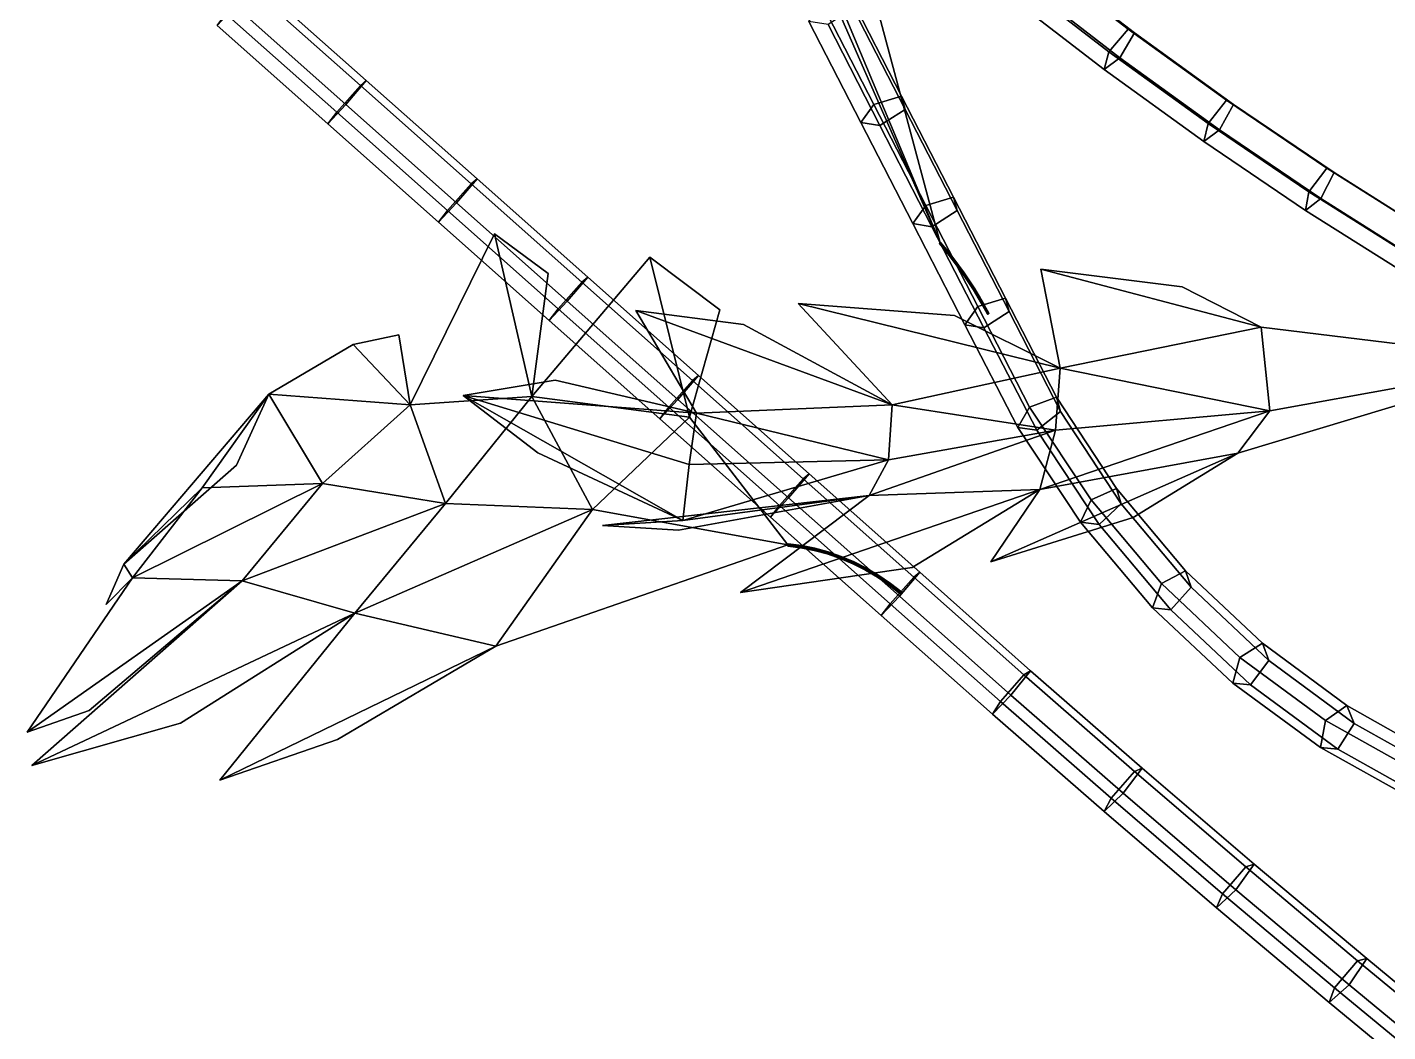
# Model space of a CAD drawing. Header units: metres. Extents: x -349 to 464, y -383 to 362.
# Drawn here: x -23.1 to 38.4, y 62.2 to 107.7 of the extents above; entities that cross this region are included whole.
import ezdxf

# ---------------------------------------------------------------- set-up
doc = ezdxf.new("R2010")
doc.units = ezdxf.units.M

msp = doc.modelspace()

# ---------------------------------------------------------------- linework, layer by layer
at = {"layer": 'Breeder_Leaf', "color": 3}
for points in [[(12.876, 110.6101, 360.038), (13.08663, 109.5391, 353.9841), (18.1819, 97.9142, 354.514)], [(12.876, 110.6101, 360.038), (18.1819, 97.9142, 354.514), (13.08663, 109.5391, 353.9841)], [(18.1819, 97.9142, 354.514), (13.08663, 109.5391, 353.9841), (14.7723, 110.6406, 347.7119)], [(18.1819, 97.9142, 354.514), (14.7723, 110.6406, 347.7119), (13.08663, 109.5391, 353.9841)], [(-0.2896, 90.9743, -73.09863), (-1.9783, 98.3284, -89.8419), (-5.7895, 90.6021, -80.5426)], [(-0.2896, 90.9743, -73.09863), (-5.7895, 90.6021, -80.5426), (-1.9783, 98.3284, -89.8419)], [(-0.2896, 90.9743, -73.09863), (0.455, 96.535, -80.9395), (-1.9783, 98.3284, -89.8419)], [(-0.2896, 90.9743, -73.09863), (-1.9783, 98.3284, -89.8419), (0.455, 96.535, -80.9395)], [(6.8479, 90.03515, -64.8124), (5.05104, 97.2744, -78.4489), (-0.2896, 90.9743, -73.09863)], [(6.8479, 90.03515, -64.8124), (-0.2896, 90.9743, -73.09863), (5.05104, 97.2744, -78.4489)], [(6.8479, 90.03515, -64.8124), (8.2235, 94.8886, -71.5827), (5.05104, 97.2744, -78.4489)], [(6.8479, 90.03515, -64.8124), (5.05104, 97.2744, -78.4489), (8.2235, 94.8886, -71.5827)], [(23.6191, 92.2538, 306.064), (22.7381, 96.7244, 298.9818), (32.7031, 94.1133, 307.3893)], [(23.6191, 92.2538, 306.064), (32.7031, 94.1133, 307.3893), (22.7381, 96.7244, 298.9818)], [(22.7381, 96.7244, 298.9818), (29.1267, 95.9257, 301.4433), (32.7031, 94.1133, 307.3893)], [(22.7381, 96.7244, 298.9818), (32.7031, 94.1133, 307.3893), (29.1267, 95.9257, 301.4433)], [(7.1611, 90.2246, 304.7017), (4.4157, 94.8658, 299.7938), (16.01425, 90.6005, 305.2382)], [(7.1611, 90.2246, 304.7017), (16.01425, 90.6005, 305.2382), (4.4157, 94.8658, 299.7938)], [(4.4157, 94.8658, 299.7938), (9.2829, 94.235, 300.4357), (16.01425, 90.6005, 305.2382)], [(4.4157, 94.8658, 299.7938), (16.01425, 90.6005, 305.2382), (9.2829, 94.235, 300.4357)], [(16.01425, 90.6005, 305.2382), (11.7635, 95.1712, 296.3764), (23.6191, 92.2538, 306.064)], [(16.01425, 90.6005, 305.2382), (23.6191, 92.2538, 306.064), (11.7635, 95.1712, 296.3764)], [(11.7635, 95.1712, 296.3764), (18.8342, 94.629, 299.7904), (23.6191, 92.2538, 306.064)], [(11.7635, 95.1712, 296.3764), (23.6191, 92.2538, 306.064), (18.8342, 94.629, 299.7904)], [(-5.7895, 90.6021, -80.5426), (-6.301, 93.7646, -91.4552), (-8.3694, 93.3205, -94.9217)], [(-5.7895, 90.6021, -80.5426), (-8.3694, 93.3205, -94.9217), (-6.301, 93.7646, -91.4552)], [(33.09281, 90.3256, 312.7648), (23.6191, 92.2538, 306.064), (32.7031, 94.1133, 307.3893)], [(33.09281, 90.3256, 312.7648), (32.7031, 94.1133, 307.3893), (23.6191, 92.2538, 306.064)], [(45.4265, 92.5504, 314.8408), (33.09281, 90.3256, 312.7648), (32.7031, 94.1133, 307.3893)], [(45.4265, 92.5504, 314.8408), (32.7031, 94.1133, 307.3893), (33.09281, 90.3256, 312.7648)], [(-5.7895, 90.6021, -80.5426), (-8.3694, 93.3205, -94.9217), (-12.1769, 91.08451, -88.4905)], [(-5.7895, 90.6021, -80.5426), (-12.1769, 91.08451, -88.4905), (-8.3694, 93.3205, -94.9217)], [(31.6489, 88.4083, 318.4288), (33.09281, 90.3256, 312.7648), (45.4265, 92.5504, 314.8408)], [(31.6489, 88.4083, 318.4288), (45.4265, 92.5504, 314.8408), (33.09281, 90.3256, 312.7648)], [(-3.3982, 91.01622, 309.1339), (0.7777, 91.704, 306.1145), (7.1611, 90.2246, 304.7017)], [(-3.3982, 91.01622, 309.1339), (7.1611, 90.2246, 304.7017), (0.7777, 91.704, 306.1145)], [(23.4024, 89.456, 311.1385), (16.01425, 90.6005, 305.2382), (23.6191, 92.2538, 306.064)], [(23.4024, 89.456, 311.1385), (23.6191, 92.2538, 306.064), (16.01425, 90.6005, 305.2382)], [(33.09281, 90.3256, 312.7648), (23.4024, 89.456, 311.1385), (23.6191, 92.2538, 306.064)], [(33.09281, 90.3256, 312.7648), (23.6191, 92.2538, 306.064), (23.4024, 89.456, 311.1385)], [(-12.1769, 91.08451, -88.4905), (-18.735, 83.3901, -98.2379), (-15.2005, 86.8391, -86.7126)], [(-12.1769, 91.08451, -88.4905), (-15.2005, 86.8391, -86.7126), (-18.735, 83.3901, -98.2379)], [(-12.1769, 91.08451, -88.4905), (-13.637, 87.8636, -96.25), (-18.735, 83.3901, -98.2379)], [(-12.1769, 91.08451, -88.4905), (-18.735, 83.3901, -98.2379), (-13.637, 87.8636, -96.25)], [(-12.1769, 91.08451, -88.4905), (-15.2005, 86.8391, -86.7126), (-9.7517, 87.04589, -77.5655)], [(-12.1769, 91.08451, -88.4905), (-9.7517, 87.04589, -77.5655), (-15.2005, 86.8391, -86.7126)], [(-5.7895, 90.6021, -80.5426), (-12.1769, 91.08451, -88.4905), (-9.7517, 87.04589, -77.5655)], [(-5.7895, 90.6021, -80.5426), (-9.7517, 87.04589, -77.5655), (-12.1769, 91.08451, -88.4905)], [(-5.7895, 90.6021, -80.5426), (-9.7517, 87.04589, -77.5655), (-4.1959, 86.1368, -70.3643)], [(-5.7895, 90.6021, -80.5426), (-4.1959, 86.1368, -70.3643), (-9.7517, 87.04589, -77.5655)], [(-0.2896, 90.9743, -73.09863), (-5.7895, 90.6021, -80.5426), (-4.1959, 86.1368, -70.3643)], [(-0.2896, 90.9743, -73.09863), (-4.1959, 86.1368, -70.3643), (-5.7895, 90.6021, -80.5426)], [(-0.2896, 90.9743, -73.09863), (-4.1959, 86.1368, -70.3643), (2.4533, 85.8587, -60.9081)], [(-0.2896, 90.9743, -73.09863), (2.4533, 85.8587, -60.9081), (-4.1959, 86.1368, -70.3643)], [(6.5466, 85.3667, 312.6988), (-3.3982, 91.01622, 309.1339), (6.8245, 87.8922, 308.7473)], [(6.5466, 85.3667, 312.6988), (6.8245, 87.8922, 308.7473), (-3.3982, 91.01622, 309.1339)], [(6.5466, 85.3667, 312.6988), (-0.0174, 88.4227, 313.3997), (-3.3982, 91.01622, 309.1339)], [(6.5466, 85.3667, 312.6988), (-3.3982, 91.01622, 309.1339), (-0.0174, 88.4227, 313.3997)], [(6.8245, 87.8922, 308.7473), (-3.3982, 91.01622, 309.1339), (7.1611, 90.2246, 304.7017)], [(6.8245, 87.8922, 308.7473), (7.1611, 90.2246, 304.7017), (-3.3982, 91.01622, 309.1339)], [(6.8479, 90.03515, -64.8124), (-0.2896, 90.9743, -73.09863), (2.4533, 85.8587, -60.9081)], [(6.8479, 90.03515, -64.8124), (2.4533, 85.8587, -60.9081), (-0.2896, 90.9743, -73.09863)], [(15.8539, 88.1084, 309.7213), (7.1611, 90.2246, 304.7017), (16.01425, 90.6005, 305.2382)], [(15.8539, 88.1084, 309.7213), (16.01425, 90.6005, 305.2382), (7.1611, 90.2246, 304.7017)], [(23.4024, 89.456, 311.1385), (15.8539, 88.1084, 309.7213), (16.01425, 90.6005, 305.2382)], [(23.4024, 89.456, 311.1385), (16.01425, 90.6005, 305.2382), (15.8539, 88.1084, 309.7213)], [(6.8479, 90.03515, -64.8124), (2.4533, 85.8587, -60.9081), (11.2961, 84.2608, -49.03341)], [(6.8479, 90.03515, -64.8124), (11.2961, 84.2608, -49.03341), (2.4533, 85.8587, -60.9081)], [(15.8539, 88.1084, 309.7213), (6.8245, 87.8922, 308.7473), (7.1611, 90.2246, 304.7017)], [(15.8539, 88.1084, 309.7213), (7.1611, 90.2246, 304.7017), (6.8245, 87.8922, 308.7473)], [(31.6489, 88.4083, 318.4288), (22.6989, 86.7632, 316.2208), (33.09281, 90.3256, 312.7648)], [(31.6489, 88.4083, 318.4288), (33.09281, 90.3256, 312.7648), (22.6989, 86.7632, 316.2208)], [(22.6989, 86.7632, 316.2208), (23.4024, 89.456, 311.1385), (33.09281, 90.3256, 312.7648)], [(22.6989, 86.7632, 316.2208), (33.09281, 90.3256, 312.7648), (23.4024, 89.456, 311.1385)], [(22.6989, 86.7632, 316.2208), (14.9721, 86.4935, 314.5889), (23.4024, 89.456, 311.1385)], [(22.6989, 86.7632, 316.2208), (23.4024, 89.456, 311.1385), (14.9721, 86.4935, 314.5889)], [(14.9721, 86.4935, 314.5889), (15.8539, 88.1084, 309.7213), (23.4024, 89.456, 311.1385)], [(14.9721, 86.4935, 314.5889), (23.4024, 89.456, 311.1385), (15.8539, 88.1084, 309.7213)], [(14.9721, 86.4935, 314.5889), (6.5466, 85.3667, 312.6988), (15.8539, 88.1084, 309.7213)], [(14.9721, 86.4935, 314.5889), (15.8539, 88.1084, 309.7213), (6.5466, 85.3667, 312.6988)], [(6.5466, 85.3667, 312.6988), (6.8245, 87.8922, 308.7473), (15.8539, 88.1084, 309.7213)], [(6.5466, 85.3667, 312.6988), (15.8539, 88.1084, 309.7213), (6.8245, 87.8922, 308.7473)], [(31.6489, 88.4083, 318.4288), (20.4836, 83.502, 323.6324), (22.6989, 86.7632, 316.2208)], [(31.6489, 88.4083, 318.4288), (22.6989, 86.7632, 316.2208), (20.4836, 83.502, 323.6324)], [(31.6489, 88.4083, 318.4288), (26.9175, 85.5024, 323.0163), (20.4836, 83.502, 323.6324)], [(31.6489, 88.4083, 318.4288), (20.4836, 83.502, 323.6324), (26.9175, 85.5024, 323.0163)], [(-15.2005, 86.8391, -86.7126), (-18.735, 83.3901, -98.2379), (-18.3554, 82.7753, -84.801)], [(-15.2005, 86.8391, -86.7126), (-18.3554, 82.7753, -84.801), (-18.735, 83.3901, -98.2379)], [(-9.7517, 87.04589, -77.5655), (-18.3554, 82.7753, -84.801), (-13.3822, 82.6435, -75.661)], [(-9.7517, 87.04589, -77.5655), (-13.3822, 82.6435, -75.661), (-18.3554, 82.7753, -84.801)], [(-9.7517, 87.04589, -77.5655), (-15.2005, 86.8391, -86.7126), (-18.3554, 82.7753, -84.801)], [(-9.7517, 87.04589, -77.5655), (-18.3554, 82.7753, -84.801), (-15.2005, 86.8391, -86.7126)], [(-4.1959, 86.1368, -70.3643), (-9.7517, 87.04589, -77.5655), (-13.3822, 82.6435, -75.661)], [(-4.1959, 86.1368, -70.3643), (-13.3822, 82.6435, -75.661), (-9.7517, 87.04589, -77.5655)], [(14.9721, 86.4935, 314.5889), (2.9189, 85.1405, 318.2734), (6.5466, 85.3667, 312.6988)], [(14.9721, 86.4935, 314.5889), (6.5466, 85.3667, 312.6988), (2.9189, 85.1405, 318.2734)], [(14.9721, 86.4935, 314.5889), (6.3448, 84.9266, 318.7416), (2.9189, 85.1405, 318.2734)], [(14.9721, 86.4935, 314.5889), (2.9189, 85.1405, 318.2734), (6.3448, 84.9266, 318.7416)], [(22.6989, 86.7632, 316.2208), (9.1612, 82.1098, 322.5865), (14.9721, 86.4935, 314.5889)], [(22.6989, 86.7632, 316.2208), (14.9721, 86.4935, 314.5889), (9.1612, 82.1098, 322.5865)], [(22.6989, 86.7632, 316.2208), (16.9186, 83.2404, 320.8925), (9.1612, 82.1098, 322.5865)], [(22.6989, 86.7632, 316.2208), (9.1612, 82.1098, 322.5865), (16.9186, 83.2404, 320.8925)], [(-4.1959, 86.1368, -70.3643), (-13.3822, 82.6435, -75.661), (-8.2958, 81.1799, -68.1676)], [(-4.1959, 86.1368, -70.3643), (-8.2958, 81.1799, -68.1676), (-13.3822, 82.6435, -75.661)], [(2.4533, 85.8587, -60.9081), (-4.1959, 86.1368, -70.3643), (-8.2958, 81.1799, -68.1676)], [(2.4533, 85.8587, -60.9081), (-8.2958, 81.1799, -68.1676), (-4.1959, 86.1368, -70.3643)], [(2.4533, 85.8587, -60.9081), (-8.2958, 81.1799, -68.1676), (-1.9155, 79.6829, -59.3581)], [(2.4533, 85.8587, -60.9081), (-1.9155, 79.6829, -59.3581), (-8.2958, 81.1799, -68.1676)], [(11.2961, 84.2608, -49.03341), (2.4533, 85.8587, -60.9081), (-1.9155, 79.6829, -59.3581)], [(11.2961, 84.2608, -49.03341), (-1.9155, 79.6829, -59.3581), (2.4533, 85.8587, -60.9081)], [(-18.735, 83.3901, -98.2379), (-19.5335, 81.572, -92.4761), (-18.3554, 82.7753, -84.801)], [(-18.735, 83.3901, -98.2379), (-18.3554, 82.7753, -84.801), (-19.5335, 81.572, -92.4761)], [(-18.3554, 82.7753, -84.801), (-23.1107, 75.7931, -86.1019), (-13.3822, 82.6435, -75.661)], [(-18.3554, 82.7753, -84.801), (-13.3822, 82.6435, -75.661), (-23.1107, 75.7931, -86.1019)], [(-23.1107, 75.7931, -86.1019), (-20.305, 76.7801, -81.12), (-13.3822, 82.6435, -75.661)], [(-23.1107, 75.7931, -86.1019), (-13.3822, 82.6435, -75.661), (-20.305, 76.7801, -81.12)], [(-13.3822, 82.6435, -75.661), (-22.8979, 74.2901, -76.7178), (-8.2958, 81.1799, -68.1676)], [(-13.3822, 82.6435, -75.661), (-8.2958, 81.1799, -68.1676), (-22.8979, 74.2901, -76.7178)], [(-22.8979, 74.2901, -76.7178), (-16.1833, 76.2067, -70.688), (-8.2958, 81.1799, -68.1676)], [(-22.8979, 74.2901, -76.7178), (-8.2958, 81.1799, -68.1676), (-16.1833, 76.2067, -70.688)], [(-8.2958, 81.1799, -68.1676), (-14.4041, 73.6187, -66.4442), (-1.9155, 79.6829, -59.3581)], [(-8.2958, 81.1799, -68.1676), (-1.9155, 79.6829, -59.3581), (-14.4041, 73.6187, -66.4442)], [(-14.4041, 73.6187, -66.4442), (-9.07168, 75.4687, -60.6624), (-1.9155, 79.6829, -59.3581)], [(-14.4041, 73.6187, -66.4442), (-1.9155, 79.6829, -59.3581), (-9.07168, 75.4687, -60.6624)]]:
    msp.add_3dface(points, dxfattribs=at)
at = {"layer": 'Breeder_Petiole', "color": 3}
for points in [[(25.8205, 106.5544, 308.728), (21.4239, 109.9495, 307.4059), (22.3191, 110.9622, 307.0301), (26.6888, 107.587, 308.3435)], [(26.9818, 107.409, 307.0072), (22.5952, 110.7974, 305.6885), (21.8881, 109.7042, 305.2323), (26.3114, 106.2883, 306.5627)], [(26.6888, 107.587, 308.3435), (22.3191, 110.9622, 307.0301), (22.5952, 110.7974, 305.6885), (26.9818, 107.409, 307.0072)], [(-7.7723, 105.2564, -49.4763), (-12.78, 109.7029, -49.6932), (-13.7064, 108.6195, -50.5131), (-8.6988, 104.173, -50.2963)], [(-8.04013, 105.0318, -47.8974), (-13.04781, 109.4783, -48.1142), (-12.78, 109.7029, -49.6932), (-7.7723, 105.2564, -49.4763)], [(25.5977, 105.7631, 307.6201), (21.1684, 109.1831, 306.2876), (21.4239, 109.9495, 307.4059), (25.8205, 106.5544, 308.728)], [(26.3114, 106.2883, 306.5627), (21.8881, 109.7042, 305.2323), (21.1684, 109.1831, 306.2876), (25.5977, 105.7631, 307.6201)], [(-9.1121, 103.8326, -47.7302), (-14.1198, 108.2791, -47.9471), (-13.04781, 109.4783, -48.1142), (-8.04013, 105.0318, -47.8974)], [(15.1856, 104.1751, 352.1789), (12.8349, 108.7431, 349.6729), (14.09243, 109.1179, 349.1765), (16.4431, 104.5499, 351.6825)], [(16.4431, 104.5499, 351.6825), (14.09243, 109.1179, 349.1765), (14.248, 108.521, 347.9425), (16.5987, 103.953, 350.4485)], [(-8.6988, 104.173, -50.2963), (-13.7064, 108.6195, -50.5131), (-14.5246, 107.7514, -49.4212), (-9.5169, 103.3048, -49.2043)], [(14.5943, 103.3556, 351.2397), (12.2436, 107.9236, 348.7337), (12.8349, 108.7431, 349.6729), (15.1856, 104.1751, 352.1789)], [(16.5987, 103.953, 350.4485), (14.248, 108.521, 347.9425), (13.1119, 107.7871, 347.6704), (15.4626, 103.2192, 350.1764)], [(-9.5169, 103.3048, -49.2043), (-14.5246, 107.7514, -49.4212), (-14.1198, 108.2791, -47.9471), (-9.1121, 103.8326, -47.7302)], [(15.4626, 103.2192, 350.1764), (13.1119, 107.7871, 347.6704), (12.2436, 107.9236, 348.7337), (14.5943, 103.3556, 351.2397)], [(30.3026, 103.3122, 310.1427), (25.8205, 106.5544, 308.728), (26.6888, 107.587, 308.3435), (31.1437, 104.3637, 309.749)], [(31.454, 104.1732, 308.4183), (26.9818, 107.409, 307.0072), (26.3114, 106.2883, 306.5627), (30.8208, 103.0261, 307.9863)], [(31.1437, 104.3637, 309.749), (26.6888, 107.587, 308.3435), (26.9818, 107.409, 307.0072), (31.454, 104.1732, 308.4183)], [(30.1133, 102.4971, 309.0459), (25.5977, 105.7631, 307.6201), (25.8205, 106.5544, 308.728), (30.3026, 103.3122, 310.1427)], [(30.8208, 103.0261, 307.9863), (26.3114, 106.2883, 306.5627), (25.5977, 105.7631, 307.6201), (30.1133, 102.4971, 309.0459)], [(-2.7646, 100.8098, -49.2595), (-7.7723, 105.2564, -49.4763), (-8.6988, 104.173, -50.2963), (-3.6911, 99.7264, -50.07948)], [(-3.03245, 100.5852, -47.6805), (-8.04013, 105.0318, -47.8974), (-7.7723, 105.2564, -49.4763), (-2.7646, 100.8098, -49.2595)], [(-4.1045, 99.386, -47.5134), (-9.1121, 103.8326, -47.7302), (-8.04013, 105.0318, -47.8974), (-3.03245, 100.5852, -47.6805)], [(-3.6911, 99.7264, -50.07948), (-8.6988, 104.173, -50.2963), (-9.5169, 103.3048, -49.2043), (-4.5092, 98.8583, -48.9875)], [(16.945, 98.7876, 353.7456), (14.5943, 103.3556, 351.2397), (15.1856, 104.1751, 352.1789), (17.5363, 99.6071, 354.6848)], [(17.5363, 99.6071, 354.6848), (15.1856, 104.1751, 352.1789), (16.4431, 104.5499, 351.6825), (18.7938, 99.9819, 354.1884)], [(18.7938, 99.9819, 354.1884), (16.4431, 104.5499, 351.6825), (16.5987, 103.953, 350.4485), (18.9494, 99.385, 352.9544)], [(34.8651, 100.2267, 311.6483), (30.3026, 103.3122, 310.1427), (31.1437, 104.3637, 309.749), (35.6785, 101.2961, 311.2449)], [(36.00631, 101.0936, 309.9202), (31.454, 104.1732, 308.4183), (30.8208, 103.0261, 307.9863), (35.411, 99.9216, 309.5014)], [(35.6785, 101.2961, 311.2449), (31.1437, 104.3637, 309.749), (31.454, 104.1732, 308.4183), (36.00631, 101.0936, 309.9202)], [(-4.5092, 98.8583, -48.9875), (-9.5169, 103.3048, -49.2043), (-9.1121, 103.8326, -47.7302), (-4.1045, 99.386, -47.5134)], [(18.9494, 99.385, 352.9544), (16.5987, 103.953, 350.4485), (15.4626, 103.2192, 350.1764), (17.8133, 98.6512, 352.6823)], [(17.8133, 98.6512, 352.6823), (15.4626, 103.2192, 350.1764), (14.5943, 103.3556, 351.2397), (16.945, 98.7876, 353.7456)], [(34.7097, 99.3889, 310.5633), (30.1133, 102.4971, 309.0459), (30.3026, 103.3122, 310.1427), (34.8651, 100.2267, 311.6483)], [(35.411, 99.9216, 309.5014), (30.8208, 103.0261, 307.9863), (30.1133, 102.4971, 309.0459), (34.7097, 99.3889, 310.5633)], [(39.5024, 97.3016, 313.243), (34.8651, 100.2267, 311.6483), (35.6785, 101.2961, 311.2449), (40.2876, 98.388, 312.8293)], [(40.6332, 98.1742, 311.511), (36.00631, 101.0936, 309.9202), (35.411, 99.9216, 309.5014), (40.07652, 96.9786, 311.106)], [(40.2876, 98.388, 312.8293), (35.6785, 101.2961, 311.2449), (36.00631, 101.0936, 309.9202), (40.6332, 98.1742, 311.511)], [(0.9031, 94.9395, -47.2966), (-4.1045, 99.386, -47.5134), (-3.03245, 100.5852, -47.6805), (1.9752, 96.1387, -47.4637)], [(2.243, 96.3633, -49.04271), (-2.7646, 100.8098, -49.2595), (-3.6911, 99.7264, -50.07948), (1.3165, 95.2799, -49.8626)], [(1.9752, 96.1387, -47.4637), (-3.03245, 100.5852, -47.6805), (-2.7646, 100.8098, -49.2595), (2.243, 96.3633, -49.04271)], [(1.3165, 95.2799, -49.8626), (-3.6911, 99.7264, -50.07948), (-4.5092, 98.8583, -48.9875), (0.4984, 94.4118, -48.7707)], [(19.887, 95.03919, 357.1908), (17.5363, 99.6071, 354.6848), (18.7938, 99.9819, 354.1884), (21.1445, 95.4139, 356.6944)], [(21.1445, 95.4139, 356.6944), (18.7938, 99.9819, 354.1884), (18.9494, 99.385, 352.9544), (21.3001, 94.8171, 355.4604)], [(39.3816, 96.4424, 312.1704), (34.7097, 99.3889, 310.5633), (34.8651, 100.2267, 311.6483), (39.5024, 97.3016, 313.243)], [(40.07652, 96.9786, 311.106), (35.411, 99.9216, 309.5014), (34.7097, 99.3889, 310.5633), (39.3816, 96.4424, 312.1704)], [(0.4984, 94.4118, -48.7707), (-4.5092, 98.8583, -48.9875), (-4.1045, 99.386, -47.5134), (0.9031, 94.9395, -47.2966)], [(19.2957, 94.2197, 356.2516), (16.945, 98.7876, 353.7456), (17.5363, 99.6071, 354.6848), (19.887, 95.03919, 357.1908)], [(21.3001, 94.8171, 355.4604), (18.9494, 99.385, 352.9544), (17.8133, 98.6512, 352.6823), (20.164, 94.08323, 355.1883)], [(20.164, 94.08323, 355.1883), (17.8133, 98.6512, 352.6823), (16.945, 98.7876, 353.7456), (19.2957, 94.2197, 356.2516)], [(18.4308, 97.5551, 354.6837), (18.1516, 97.892, 354.5201), (18.1692, 97.9207, 354.5493), (18.4486, 97.5836, 354.713)], [(18.4553, 97.5561, 354.6465), (18.1756, 97.8937, 354.4825), (18.1516, 97.892, 354.5201), (18.4308, 97.5551, 354.6837)], [(18.4486, 97.5836, 354.713), (18.1692, 97.9207, 354.5493), (18.2048, 97.9405, 354.5292), (18.4848, 97.6025, 354.6934)], [(18.4885, 97.5853, 354.6524), (18.2083, 97.9235, 354.4882), (18.1756, 97.8937, 354.4825), (18.4553, 97.5561, 354.6465)], [(18.4848, 97.6025, 354.6934), (18.2048, 97.9405, 354.5292), (18.2083, 97.9235, 354.4882), (18.4885, 97.5853, 354.6524)], [(18.7007, 97.2131, 354.8524), (18.4308, 97.5551, 354.6837), (18.4486, 97.5836, 354.713), (18.7188, 97.2416, 354.882)], [(18.7259, 97.2135, 354.8152), (18.4553, 97.5561, 354.6465), (18.4308, 97.5551, 354.6837), (18.7007, 97.2131, 354.8524)], [(18.7188, 97.2416, 354.882), (18.4486, 97.5836, 354.713), (18.4848, 97.6025, 354.6934), (18.7559, 97.2599, 354.8626)], [(18.7599, 97.2422, 354.8215), (18.4885, 97.5853, 354.6524), (18.4553, 97.5561, 354.6465), (18.7259, 97.2135, 354.8152)], [(18.7559, 97.2599, 354.8626), (18.4848, 97.6025, 354.6934), (18.4885, 97.5853, 354.6524), (18.7599, 97.2422, 354.8215)], [(18.9613, 96.8664, 355.0259), (18.7007, 97.2131, 354.8524), (18.7188, 97.2416, 354.882), (18.9798, 96.8949, 355.0559)], [(18.9798, 96.8949, 355.0559), (18.7188, 97.2416, 354.882), (18.7559, 97.2599, 354.8626), (19.01787, 96.9125, 355.0368)], [(19.02202, 96.8944, 354.9955), (18.7599, 97.2422, 354.8215), (18.7259, 97.2135, 354.8152), (18.9872, 96.8661, 354.9888)], [(19.01787, 96.9125, 355.0368), (18.7559, 97.2599, 354.8626), (18.7599, 97.2422, 354.8215), (19.02202, 96.8944, 354.9955)], [(18.9872, 96.8661, 354.9888), (18.7259, 97.2135, 354.8152), (18.7007, 97.2131, 354.8524), (18.9613, 96.8664, 355.0259)], [(19.2125, 96.5153, 355.2043), (18.9613, 96.8664, 355.0259), (18.9798, 96.8949, 355.0559), (19.2313, 96.5438, 355.2347)], [(19.2391, 96.5143, 355.1672), (18.9872, 96.8661, 354.9888), (18.9613, 96.8664, 355.0259), (19.2125, 96.5153, 355.2043)], [(19.2313, 96.5438, 355.2347), (18.9798, 96.8949, 355.0559), (19.01787, 96.9125, 355.0368), (19.2703, 96.5606, 355.2159)], [(19.2746, 96.5422, 355.1743), (19.02202, 96.8944, 354.9955), (18.9872, 96.8661, 354.9888), (19.2391, 96.5143, 355.1672)], [(19.2703, 96.5606, 355.2159), (19.01787, 96.9125, 355.0368), (19.02202, 96.8944, 354.9955), (19.2746, 96.5422, 355.1743)], [(5.9108, 90.493, -47.07977), (0.9031, 94.9395, -47.2966), (1.9752, 96.1387, -47.4637), (6.9828, 91.6921, -47.2469)], [(7.2507, 91.9167, -48.8258), (2.243, 96.3633, -49.04271), (1.3165, 95.2799, -49.8626), (6.3242, 90.8334, -49.6458)], [(6.9828, 91.6921, -47.2469), (1.9752, 96.1387, -47.4637), (2.243, 96.3633, -49.04271), (7.2507, 91.9167, -48.8258)], [(19.4542, 96.1599, 355.3873), (19.2125, 96.5153, 355.2043), (19.2313, 96.5438, 355.2347), (19.4733, 96.1883, 355.4181)], [(19.4815, 96.1582, 355.3503), (19.2391, 96.5143, 355.1672), (19.2125, 96.5153, 355.2043), (19.4542, 96.1599, 355.3873)], [(19.4733, 96.1883, 355.4181), (19.2313, 96.5438, 355.2347), (19.2703, 96.5606, 355.2159), (19.5132, 96.2044, 355.3996)], [(19.5177, 96.1856, 355.3579), (19.2746, 96.5422, 355.1743), (19.2391, 96.5143, 355.1672), (19.4815, 96.1582, 355.3503)], [(19.5132, 96.2044, 355.3996), (19.2703, 96.5606, 355.2159), (19.2746, 96.5422, 355.1743), (19.5177, 96.1856, 355.3579)], [(19.6862, 95.8005, 355.575), (19.4542, 96.1599, 355.3873), (19.4733, 96.1883, 355.4181), (19.7056, 95.8289, 355.6061)], [(19.7141, 95.7981, 355.5381), (19.4815, 96.1582, 355.3503), (19.4542, 96.1599, 355.3873), (19.6862, 95.8005, 355.575)], [(19.7056, 95.8289, 355.6061), (19.4733, 96.1883, 355.4181), (19.5132, 96.2044, 355.3996), (19.7463, 95.8442, 355.588)], [(19.7511, 95.825, 355.546), (19.5177, 96.1856, 355.3579), (19.4815, 96.1582, 355.3503), (19.7141, 95.7981, 355.5381)], [(19.7463, 95.8442, 355.588), (19.5132, 96.2044, 355.3996), (19.5177, 96.1856, 355.3579), (19.7511, 95.825, 355.546)], [(19.9083, 95.4372, 355.7671), (19.6862, 95.8005, 355.575), (19.7056, 95.8289, 355.6061), (19.928, 95.4656, 355.7986)], [(19.9369, 95.4341, 355.7303), (19.7141, 95.7981, 355.5381), (19.6862, 95.8005, 355.575), (19.9083, 95.4372, 355.7671)], [(19.928, 95.4656, 355.7986), (19.7056, 95.8289, 355.6061), (19.7463, 95.8442, 355.588), (19.9696, 95.4801, 355.7808)], [(19.9746, 95.4604, 355.7387), (19.7511, 95.825, 355.546), (19.7141, 95.7981, 355.5381), (19.9369, 95.4341, 355.7303)], [(19.9696, 95.4801, 355.7808), (19.7463, 95.8442, 355.588), (19.7511, 95.825, 355.546), (19.9746, 95.4604, 355.7387)], [(22.2321, 90.4868, 359.6891), (19.887, 95.03919, 357.1908), (21.1445, 95.4139, 356.6944), (23.4426, 90.9388, 359.1427)], [(20.1204, 95.07043, 355.9636), (19.9083, 95.4372, 355.7671), (19.928, 95.4656, 355.7986), (20.1405, 95.09869, 355.9955)], [(20.1497, 95.06652, 355.9269), (19.9369, 95.4341, 355.7303), (19.9083, 95.4372, 355.7671), (20.1204, 95.07043, 355.9636)], [(20.1405, 95.09869, 355.9955), (19.928, 95.4656, 355.7986), (19.9696, 95.4801, 355.7808), (20.1829, 95.1124, 355.978)], [(20.1881, 95.09232, 355.9358), (19.9746, 95.4604, 355.7387), (19.9369, 95.4341, 355.7303), (20.1497, 95.06652, 355.9269)], [(20.1829, 95.1124, 355.978), (19.9696, 95.4801, 355.7808), (19.9746, 95.4604, 355.7387), (20.1881, 95.09232, 355.9358)], [(23.4426, 90.9388, 359.1427), (21.1445, 95.4139, 356.6944), (21.3001, 94.8171, 355.4604), (23.6247, 90.2894, 357.9392)], [(6.3242, 90.8334, -49.6458), (1.3165, 95.2799, -49.8626), (0.4984, 94.4118, -48.7707), (5.506, 89.9652, -48.5538)], [(5.506, 89.9652, -48.5538), (0.4984, 94.4118, -48.7707), (0.9031, 94.9395, -47.2966), (5.9108, 90.493, -47.07977)], [(21.6952, 89.569, 358.8102), (19.2957, 94.2197, 356.2516), (19.887, 95.03919, 357.1908), (22.2321, 90.4868, 359.6891)], [(20.3229, 94.6994, 356.1647), (20.1204, 95.07043, 355.9636), (20.1405, 95.09869, 355.9955), (20.3431, 94.7279, 356.1968)], [(20.3524, 94.6955, 356.1277), (20.1497, 95.06652, 355.9269), (20.1204, 95.07043, 355.9636), (20.3229, 94.6994, 356.1647)], [(20.3431, 94.7279, 356.1968), (20.1405, 95.09869, 355.9955), (20.1829, 95.1124, 355.978), (20.3858, 94.7417, 356.1792)], [(20.391, 94.7214, 356.1367), (20.1881, 95.09232, 355.9358), (20.1497, 95.06652, 355.9269), (20.3524, 94.6955, 356.1277)], [(23.6247, 90.2894, 357.9392), (21.3001, 94.8171, 355.4604), (20.164, 94.08323, 355.1883), (22.5509, 89.4477, 357.7349)], [(20.3858, 94.7417, 356.1792), (20.1829, 95.1124, 355.978), (20.1881, 95.09232, 355.9358), (20.391, 94.7214, 356.1367)], [(22.5509, 89.4477, 357.7349), (20.164, 94.08323, 355.1883), (19.2957, 94.2197, 356.2516), (21.6952, 89.569, 358.8102)], [(12.2583, 87.4702, -48.609), (7.2507, 91.9167, -48.8258), (6.3242, 90.8334, -49.6458), (11.3318, 86.3868, -49.4289)], [(11.9905, 87.2456, -47.03008), (6.9828, 91.6921, -47.2469), (7.2507, 91.9167, -48.8258), (12.2583, 87.4702, -48.609)], [(10.9185, 86.04647, -46.8629), (5.9108, 90.493, -47.07977), (6.9828, 91.6921, -47.2469), (11.9905, 87.2456, -47.03008)], [(11.3318, 86.3868, -49.4289), (6.3242, 90.8334, -49.6458), (5.506, 89.9652, -48.5538), (10.5137, 85.5187, -48.337)], [(10.5137, 85.5187, -48.337), (5.506, 89.9652, -48.5538), (5.9108, 90.493, -47.07977), (10.9185, 86.04647, -46.8629)], [(24.5363, 85.2888, 361.5561), (21.6952, 89.569, 358.8102), (22.2321, 90.4868, 359.6891), (25.00949, 86.2964, 362.3709)], [(25.00949, 86.2964, 362.3709), (22.2321, 90.4868, 359.6891), (23.4426, 90.9388, 359.1427), (26.1655, 86.8183, 361.7715)], [(26.1655, 86.8183, 361.7715), (23.4426, 90.9388, 359.1427), (23.6247, 90.2894, 357.9392), (26.379, 86.1207, 360.6006)], [(26.379, 86.1207, 360.6006), (23.6247, 90.2894, 357.9392), (22.5509, 89.4477, 357.7349), (25.3778, 85.1808, 360.4683)], [(25.3778, 85.1808, 360.4683), (22.5509, 89.4477, 357.7349), (21.6952, 89.569, 358.8102), (24.5363, 85.2888, 361.5561)], [(17.266, 83.02374, -48.3922), (12.2583, 87.4702, -48.609), (11.3318, 86.3868, -49.4289), (16.3395, 81.9403, -49.2121)], [(16.9982, 82.7991, -46.8132), (11.9905, 87.2456, -47.03008), (12.2583, 87.4702, -48.609), (17.266, 83.02374, -48.3922)], [(15.9261, 81.5999, -46.6461), (10.9185, 86.04647, -46.8629), (11.9905, 87.2456, -47.03008), (16.9982, 82.7991, -46.8132)], [(28.1897, 82.5129, 365.2058), (25.00949, 86.2964, 362.3709), (26.1655, 86.8183, 361.7715), (29.2845, 83.09691, 364.5511)], [(29.2845, 83.09691, 364.5511), (26.1655, 86.8183, 361.7715), (26.379, 86.1207, 360.6006), (29.5341, 82.3557, 363.4146)], [(16.3395, 81.9403, -49.2121), (11.3318, 86.3868, -49.4289), (10.5137, 85.5187, -48.337), (15.5214, 81.07222, -48.1202)], [(27.7891, 81.4249, 364.4582), (24.5363, 85.2888, 361.5561), (25.00949, 86.2964, 362.3709), (28.1897, 82.5129, 365.2058)], [(15.5214, 81.07222, -48.1202), (10.5137, 85.5187, -48.337), (10.9185, 86.04647, -46.8629), (15.9261, 81.5999, -46.6461)], [(29.5341, 82.3557, 363.4146), (26.379, 86.1207, 360.6006), (25.3778, 85.1808, 360.4683), (28.6151, 81.3283, 363.3575)], [(28.6151, 81.3283, 363.3575), (25.3778, 85.1808, 360.4683), (24.5363, 85.2888, 361.5561), (27.7891, 81.4249, 364.4582)], [(11.8795, 84.1665, -48.7744), (11.2777, 84.2423, -48.9881), (11.2895, 84.3011, -49.00066), (11.8948, 84.2247, -48.7858)], [(11.8895, 84.1337, -48.8252), (11.2911, 84.2089, -49.03773), (11.2777, 84.2423, -48.9881), (11.8795, 84.1665, -48.7744)], [(11.8948, 84.2247, -48.7858), (11.2895, 84.3011, -49.00066), (11.3104, 84.3046, -49.05818), (11.9144, 84.2285, -48.8437)], [(11.9111, 84.1714, -48.8684), (11.3114, 84.2468, -49.08144), (11.2911, 84.2089, -49.03773), (11.8895, 84.1337, -48.8252)], [(11.9144, 84.2285, -48.8437), (11.3104, 84.3046, -49.05818), (11.3114, 84.2468, -49.08144), (11.9111, 84.1714, -48.8684)], [(12.4804, 84.04691, -48.5785), (11.8795, 84.1665, -48.7744), (11.8948, 84.2247, -48.7858), (12.4992, 84.1048, -48.589)], [(12.487, 84.01466, -48.6308), (11.8895, 84.1337, -48.8252), (11.8795, 84.1665, -48.7744), (12.4804, 84.04691, -48.5785)], [(12.51, 84.05233, -48.674), (11.9111, 84.1714, -48.8684), (11.8895, 84.1337, -48.8252), (12.487, 84.01466, -48.6308)], [(12.4992, 84.1048, -48.589), (11.8948, 84.2247, -48.7858), (11.9144, 84.2285, -48.8437), (12.5177, 84.1088, -48.6478)], [(12.5177, 84.1088, -48.6478), (11.9144, 84.2285, -48.8437), (11.9111, 84.1714, -48.8684), (12.51, 84.05233, -48.674)], [(13.07709, 83.8842, -48.402), (12.4804, 84.04691, -48.5785), (12.4992, 84.1048, -48.589), (13.09951, 83.9415, -48.4116)], [(13.08036, 83.8528, -48.4557), (12.487, 84.01466, -48.6308), (12.4804, 84.04691, -48.5785), (13.07709, 83.8842, -48.402)], [(13.1048, 83.8903, -48.4988), (12.51, 84.05233, -48.674), (12.487, 84.01466, -48.6308), (13.08036, 83.8528, -48.4557)], [(13.09951, 83.9415, -48.4116), (12.4992, 84.1048, -48.589), (12.5177, 84.1088, -48.6478), (13.1168, 83.946, -48.4712)], [(13.1168, 83.946, -48.4712), (12.5177, 84.1088, -48.6478), (12.51, 84.05233, -48.674), (13.1048, 83.8903, -48.4988)], [(13.6663, 83.6794, -48.2457), (13.07709, 83.8842, -48.402), (13.09951, 83.9415, -48.4116), (13.6923, 83.7358, -48.2545)], [(13.6662, 83.649, -48.3006), (13.08036, 83.8528, -48.4557), (13.07709, 83.8842, -48.402), (13.6663, 83.6794, -48.2457)], [(13.6922, 83.6864, -48.3439), (13.1048, 83.8903, -48.4988), (13.08036, 83.8528, -48.4557), (13.6662, 83.649, -48.3006)], [(13.6923, 83.7358, -48.2545), (13.09951, 83.9415, -48.4116), (13.1168, 83.946, -48.4712), (13.7085, 83.7408, -48.3149)], [(13.7085, 83.7408, -48.3149), (13.1168, 83.946, -48.4712), (13.1048, 83.8903, -48.4988), (13.6922, 83.6864, -48.3439)], [(14.2451, 83.4335, -48.1105), (13.6663, 83.6794, -48.2457), (13.6923, 83.7358, -48.2545), (14.2746, 83.4888, -48.1187)], [(14.2897, 83.4945, -48.1798), (13.7085, 83.7408, -48.3149), (13.6922, 83.6864, -48.3439), (14.269, 83.4415, -48.2099)], [(14.2746, 83.4888, -48.1187), (13.6923, 83.7358, -48.2545), (13.7085, 83.7408, -48.3149), (14.2897, 83.4945, -48.1798)], [(14.269, 83.4415, -48.2099), (13.6922, 83.6864, -48.3439), (13.6662, 83.649, -48.3006), (14.2416, 83.4045, -48.1666)], [(14.2416, 83.4045, -48.1666), (13.6662, 83.649, -48.3006), (13.6663, 83.6794, -48.2457), (14.2451, 83.4335, -48.1105)], [(14.8321, 83.1571, -48.09772), (14.269, 83.4415, -48.2099), (14.2416, 83.4045, -48.1666), (14.8033, 83.1204, -48.05432)], [(14.8033, 83.1204, -48.05432), (14.2416, 83.4045, -48.1666), (14.2451, 83.4335, -48.1105), (14.8101, 83.1479, -47.9972)], [(14.8101, 83.1479, -47.9972), (14.2451, 83.4335, -48.1105), (14.2746, 83.4888, -48.1187), (14.8432, 83.2019, -48.0048)], [(14.8571, 83.2082, -48.06665), (14.2897, 83.4945, -48.1798), (14.269, 83.4415, -48.2099), (14.8321, 83.1571, -48.09772)], [(14.8432, 83.2019, -48.0048), (14.2746, 83.4888, -48.1187), (14.2897, 83.4945, -48.1798), (14.8571, 83.2082, -48.06665)], [(15.3785, 82.8347, -48.00786), (14.8321, 83.1571, -48.09772), (14.8033, 83.1204, -48.05432), (15.3483, 82.7985, -47.9643)], [(15.3483, 82.7985, -47.9643), (14.8033, 83.1204, -48.05432), (14.8101, 83.1479, -47.9972), (15.3583, 82.8242, -47.9062)], [(15.3583, 82.8242, -47.9062), (14.8101, 83.1479, -47.9972), (14.8432, 83.2019, -48.0048), (15.3949, 82.8765, -47.9134)], [(15.4077, 82.8837, -47.9759), (14.8571, 83.2082, -48.06665), (14.8321, 83.1571, -48.09772), (15.3785, 82.8347, -48.00786)], [(15.3949, 82.8765, -47.9134), (14.8432, 83.2019, -48.0048), (14.8571, 83.2082, -48.06665), (15.4077, 82.8837, -47.9759)], [(31.7393, 79.177, 368.1617), (28.1897, 82.5129, 365.2058), (29.2845, 83.09691, 364.5511), (32.7666, 79.8144, 367.4499)], [(32.7666, 79.8144, 367.4499), (29.2845, 83.09691, 364.5511), (29.5341, 82.3557, 363.4146), (33.05661, 79.03492, 366.3492)], [(15.9052, 82.4761, -47.9408), (15.3785, 82.8347, -48.00786), (15.3483, 82.7985, -47.9643), (15.8736, 82.4404, -47.897)], [(15.8736, 82.4404, -47.897), (15.3483, 82.7985, -47.9643), (15.3583, 82.8242, -47.9062), (15.8868, 82.464, -47.8382)], [(15.8868, 82.464, -47.8382), (15.3583, 82.8242, -47.9062), (15.3949, 82.8765, -47.9134), (15.9267, 82.5144, -47.8451)], [(15.9386, 82.5225, -47.9082), (15.4077, 82.8837, -47.9759), (15.3785, 82.8347, -48.00786), (15.9052, 82.4761, -47.9408)], [(15.9267, 82.5144, -47.8451), (15.3949, 82.8765, -47.9134), (15.4077, 82.8837, -47.9759), (15.9386, 82.5225, -47.9082)], [(16.4112, 82.08157, -47.8969), (15.9052, 82.4761, -47.9408), (15.8736, 82.4404, -47.897), (16.3794, 82.04565, -47.8528)], [(16.3927, 82.0694, -47.7935), (15.8868, 82.464, -47.8382), (15.9267, 82.5144, -47.8451), (16.4329, 82.1202, -47.8005)], [(16.4448, 82.1283, -47.8641), (15.9386, 82.5225, -47.9082), (15.9052, 82.4761, -47.9408), (16.4112, 82.08157, -47.8969)], [(20.9087, 77.176, -46.4307), (15.9261, 81.5999, -46.6461), (16.9982, 82.7991, -46.8132), (21.974, 78.381, -46.5987)], [(16.4329, 82.1202, -47.8005), (15.9267, 82.5144, -47.8451), (15.9386, 82.5225, -47.9082), (16.4448, 82.1283, -47.8641)], [(22.2789, 78.5724, -48.1754), (17.266, 83.02374, -48.3922), (16.3395, 81.9403, -49.2121), (21.3824, 77.4622, -48.9929)], [(21.974, 78.381, -46.5987), (16.9982, 82.7991, -46.8132), (17.266, 83.02374, -48.3922), (22.2789, 78.5724, -48.1754)], [(31.4191, 78.01896, 367.4837), (27.7891, 81.4249, 364.4582), (28.1897, 82.5129, 365.2058), (31.7393, 79.177, 368.1617)], [(21.3824, 77.4622, -48.9929), (16.3395, 81.9403, -49.2121), (15.5214, 81.07222, -48.1202), (20.5451, 76.6114, -47.9019)], [(16.3794, 82.04565, -47.8528), (15.8736, 82.4404, -47.897), (15.8868, 82.464, -47.8382), (16.3927, 82.0694, -47.7935)], [(33.05661, 79.03492, 366.3492), (29.5341, 82.3557, 363.4146), (28.6151, 81.3283, 363.3575), (32.2286, 77.9316, 366.37)], [(20.5451, 76.6114, -47.9019), (15.5214, 81.07222, -48.1202), (15.9261, 81.5999, -46.6461), (20.9087, 77.176, -46.4307)], [(32.2286, 77.9316, 366.37), (28.6151, 81.3283, 363.3575), (27.7891, 81.4249, 364.4582), (31.4191, 78.01896, 367.4837)], [(35.6206, 76.3244, 371.2052), (31.7393, 79.177, 368.1617), (32.7666, 79.8144, 367.4499), (36.5749, 77.00611, 370.4353)], [(36.5749, 77.00611, 370.4353), (32.7666, 79.8144, 367.4499), (33.05661, 79.03492, 366.3492), (36.9092, 76.1939, 369.3714)], [(35.3881, 75.1074, 370.5987), (31.4191, 78.01896, 367.4837), (31.7393, 79.177, 368.1617), (35.6206, 76.3244, 371.2052)], [(36.9092, 76.1939, 369.3714), (33.05661, 79.03492, 366.3492), (32.2286, 77.9316, 366.37), (36.1799, 75.02718, 369.4718)], [(25.9227, 72.8046, -45.9922), (20.9087, 77.176, -46.4307), (21.974, 78.381, -46.5987), (26.9814, 74.01539, -46.1615)], [(27.3235, 74.1739, -47.7341), (22.2789, 78.5724, -48.1754), (21.3824, 77.4622, -48.9929), (26.4573, 73.03728, -48.5478)], [(26.9814, 74.01539, -46.1615), (21.974, 78.381, -46.5987), (22.2789, 78.5724, -48.1754), (27.3235, 74.1739, -47.7341)], [(36.1799, 75.02718, 369.4718), (32.2286, 77.9316, 366.37), (31.4191, 78.01896, 367.4837), (35.3881, 75.1074, 370.5987)], [(26.4573, 73.03728, -48.5478), (21.3824, 77.4622, -48.9929), (20.5451, 76.6114, -47.9019), (25.6007, 72.2035, -47.4586)], [(25.6007, 72.2035, -47.4586), (20.5451, 76.6114, -47.9019), (20.9087, 77.176, -46.4307), (25.9227, 72.8046, -45.9922)], [(39.7925, 73.9858, 374.3022), (35.6206, 76.3244, 371.2052), (36.5749, 77.00611, 370.4353), (40.6692, 74.702, 373.4736)], [(40.6692, 74.702, 373.4736), (36.5749, 77.00611, 370.4353), (36.9092, 76.1939, 369.3714), (41.05114, 73.8631, 372.4471)], [(39.6537, 72.7215, 373.7679), (35.3881, 75.1074, 370.5987), (35.6206, 76.3244, 371.2052), (39.7925, 73.9858, 374.3022)], [(41.05114, 73.8631, 372.4471), (36.9092, 76.1939, 369.3714), (36.1799, 75.02718, 369.4718), (40.4271, 72.6461, 372.628)], [(40.4271, 72.6461, 372.628), (36.1799, 75.02718, 369.4718), (35.3881, 75.1074, 370.5987), (39.6537, 72.7215, 373.7679)], [(30.9624, 68.4909, -45.3311), (25.9227, 72.8046, -45.9922), (26.9814, 74.01539, -46.1615), (32.01432, 69.7074, -45.5019)], [(32.3938, 69.8335, -47.06889), (27.3235, 74.1739, -47.7341), (26.4573, 73.03728, -48.5478), (31.5581, 68.6708, -47.8775)], [(32.01432, 69.7074, -45.5019), (26.9814, 74.01539, -46.1615), (27.3235, 74.1739, -47.7341), (32.3938, 69.8335, -47.06889)], [(31.5581, 68.6708, -47.8775), (26.4573, 73.03728, -48.5478), (25.6007, 72.2035, -47.4586), (30.6821, 67.854, -46.7909)], [(30.6821, 67.854, -46.7909), (25.6007, 72.2035, -47.4586), (25.9227, 72.8046, -45.9922), (30.9624, 68.4909, -45.3311)], [(36.02166, 64.2404, -44.4483), (30.9624, 68.4909, -45.3311), (32.01432, 69.7074, -45.5019), (37.06678, 65.4623, -44.6209)], [(37.4839, 65.5566, -46.1805), (32.3938, 69.8335, -47.06889), (31.5581, 68.6708, -47.8775), (36.6786, 64.3682, -46.9827)], [(37.06678, 65.4623, -44.6209), (32.01432, 69.7074, -45.5019), (32.3938, 69.8335, -47.06889), (37.4839, 65.5566, -46.1805)], [(36.6786, 64.3682, -46.9827), (31.5581, 68.6708, -47.8775), (30.6821, 67.854, -46.7909), (35.7831, 63.568, -45.8996)], [(35.7831, 63.568, -45.8996), (30.6821, 67.854, -46.7909), (30.9624, 68.4909, -45.3311), (36.02166, 64.2404, -44.4483)], [(41.09438, 60.05801, -43.3448), (36.02166, 64.2404, -44.4483), (37.06678, 65.4623, -44.6209), (42.1327, 61.2854, -43.5195)], [(42.5875, 61.3483, -45.07017), (37.4839, 65.5566, -46.1805), (36.6786, 64.3682, -46.9827), (41.8127, 60.1346, -45.8646)], [(42.1327, 61.2854, -43.5195), (37.06678, 65.4623, -44.6209), (37.4839, 65.5566, -46.1805), (42.5875, 61.3483, -45.07017)], [(41.8127, 60.1346, -45.8646), (36.6786, 64.3682, -46.9827), (35.7831, 63.568, -45.8996), (40.8977, 59.3508, -44.7858)], [(40.8977, 59.3508, -44.7858), (35.7831, 63.568, -45.8996), (36.02166, 64.2404, -44.4483), (41.09438, 60.05801, -43.3448)]]:
    msp.add_3dface(points, dxfattribs=at)

doc.saveas('drawing.dxf')
